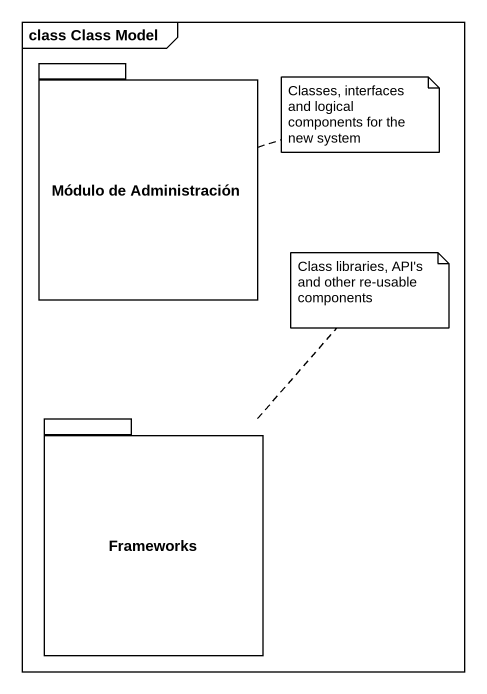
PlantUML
@startuml
mainframe class Class Model
package "Módulo de Administración" as Módulo_de_Administración {
}
package Frameworks {
}
note right of Módulo_de_Administración : Classes, interfaces and logical components for the new system
note top of Frameworks : Class libraries, API's and other re-usable components
@enduml
